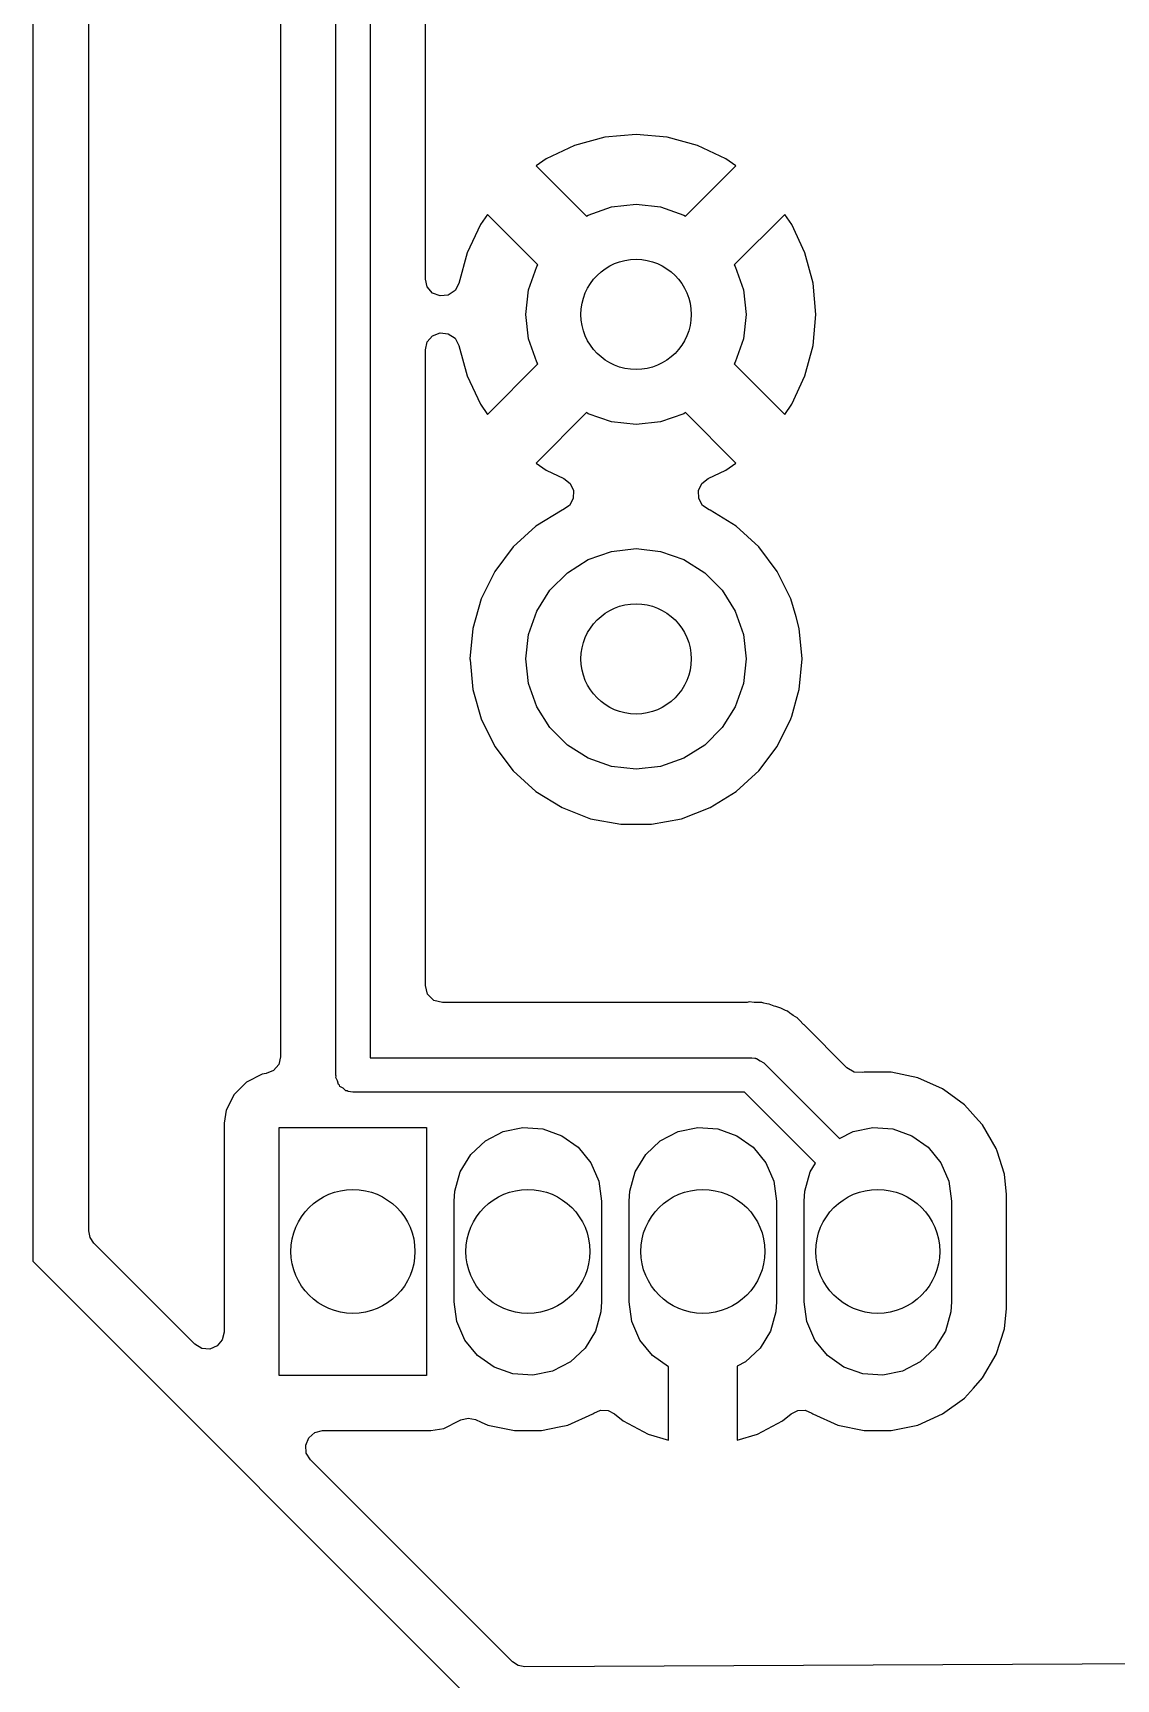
# Model space of a CAD drawing. Extents: x 0.79 to 7.48, y -4.92 to -0.79.
# Drawn here: x 1.566 to 1.8756, y -4.2954 to -3.8251 of the extents above; entities that cross this region are included whole.
import ezdxf

# ---------------------------------------------------------------- set-up
doc = ezdxf.new("R2010")
doc.units = 0
doc.header["$MEASUREMENT"] = 0
doc.layers.add('BLACK', color=7, linetype='CONTINUOUS')

msp = doc.modelspace()

# ---------------------------------------------------------------- linework, layer by layer
at = {"layer": 'BLACK', "linetype": 'CONTINUOUS'}
for p, q in [((1.566, -2.88972), (1.566, -4.176)), ((1.58196, -4.16737), (1.58196, -3.24961)), ((1.63679, -3.41428), (1.63679, -4.1176)), ((1.65256, -4.12283), (1.65256, -3.41713)), ((1.6624, -3.421), (1.6624, -4.11791)), ((1.67817, -3.86303), (1.67817, -3.50165)), ((1.72946, -3.85492), (1.72081, -3.85723)), ((1.73839, -3.85414), (1.72946, -3.85492)), ((1.74731, -3.85492), (1.73839, -3.85414)), ((1.75596, -3.85723), (1.74731, -3.85492)), ((1.7127, -3.86102), (1.70982, -3.86303)), ((1.72081, -3.85723), (1.7127, -3.86102)), ((1.76407, -3.86102), (1.75596, -3.85723)), ((1.76695, -3.86303), (1.76407, -3.86102)), ((1.67817, -3.89541), (1.67817, -3.86303)), ((1.70982, -3.86303), (1.72423, -3.87744)), ((1.70982, -3.86303), (1.70982, -3.86303)), ((1.75254, -3.87744), (1.76695, -3.86303)), ((1.76695, -3.86303), (1.76695, -3.86303)), ((1.72472, -3.87713), (1.73138, -3.87481)), ((1.73138, -3.87481), (1.73839, -3.87402)), ((1.73839, -3.87402), (1.74539, -3.87481)), ((1.74539, -3.87481), (1.75205, -3.87713)), ((1.69389, -3.87982), (1.69011, -3.88794)), ((1.6959, -3.87695), (1.69389, -3.87982)), ((1.71031, -3.89136), (1.6959, -3.87695)), ((1.6959, -3.87695), (1.6959, -3.87695)), ((1.72423, -3.87744), (1.72472, -3.87713)), ((1.75205, -3.87713), (1.75254, -3.87744)), ((1.78087, -3.87695), (1.76646, -3.89136)), ((1.78288, -3.87982), (1.78087, -3.87695)), ((1.78666, -3.88794), (1.78288, -3.87982)), ((1.69011, -3.88794), (1.68777, -3.89668)), ((1.78898, -3.89659), (1.78666, -3.88794)), ((1.70768, -3.8985), (1.71001, -3.89185)), ((1.71001, -3.89185), (1.71031, -3.89136)), ((1.76646, -3.89136), (1.76676, -3.89185)), ((1.76676, -3.89185), (1.76909, -3.8985)), ((1.67872, -3.89767), (1.67817, -3.89541)), ((1.68025, -3.89941), (1.67872, -3.89767)), ((1.68665, -3.89871), (1.68472, -3.9)), ((1.68777, -3.89668), (1.68665, -3.89871)), ((1.70689, -3.90551), (1.70768, -3.8985)), ((1.76909, -3.8985), (1.76988, -3.90551)), ((1.78976, -3.90551), (1.78898, -3.89659)), ((1.68241, -3.90025), (1.68025, -3.89941)), ((1.68472, -3.9), (1.68241, -3.90025)), ((1.70768, -3.91252), (1.70689, -3.90551)), ((1.76988, -3.90551), (1.76909, -3.91252)), ((1.78898, -3.91443), (1.78976, -3.90551)), ((1.67872, -3.91336), (1.68025, -3.91161)), ((1.68025, -3.91161), (1.68241, -3.91077)), ((1.68241, -3.91077), (1.68472, -3.91102)), ((1.68472, -3.91102), (1.68665, -3.91231)), ((1.68665, -3.91231), (1.68777, -3.91435)), ((1.71001, -3.91918), (1.70768, -3.91252)), ((1.76909, -3.91252), (1.76676, -3.91918)), ((1.67817, -3.91561), (1.67872, -3.91336)), ((1.67817, -4.00394), (1.67817, -3.91561)), ((1.68777, -3.91435), (1.69011, -3.92308)), ((1.78666, -3.92308), (1.78898, -3.91443)), ((1.6959, -3.93407), (1.71031, -3.91966)), ((1.71031, -3.91966), (1.71001, -3.91918)), ((1.76676, -3.91918), (1.76646, -3.91966)), ((1.76646, -3.91966), (1.78087, -3.93407)), ((1.69011, -3.92308), (1.69389, -3.9312)), ((1.78288, -3.9312), (1.78666, -3.92308)), ((1.69389, -3.9312), (1.6959, -3.93407)), ((1.78087, -3.93407), (1.78288, -3.9312)), ((1.6959, -3.93407), (1.6959, -3.93407)), ((1.72423, -3.93358), (1.70982, -3.94799)), ((1.72472, -3.93389), (1.72423, -3.93358)), ((1.73138, -3.93622), (1.72472, -3.93389)), ((1.73839, -3.93701), (1.73138, -3.93622)), ((1.74539, -3.93622), (1.73839, -3.93701)), ((1.75205, -3.93389), (1.74539, -3.93622)), ((1.75254, -3.93358), (1.75205, -3.93389)), ((1.76695, -3.94799), (1.75254, -3.93358)), ((1.70982, -3.94799), (1.70982, -3.94799)), ((1.70982, -3.94799), (1.7127, -3.95001)), ((1.7127, -3.95001), (1.71778, -3.95237)), ((1.75899, -3.95237), (1.76407, -3.95001)), ((1.76407, -3.95001), (1.76695, -3.94799)), ((1.71778, -3.95237), (1.71955, -3.95378)), ((1.71955, -3.95378), (1.7205, -3.95583)), ((1.75627, -3.95583), (1.75722, -3.95378)), ((1.75722, -3.95378), (1.75899, -3.95237)), ((1.71934, -3.96007), (1.71748, -3.96135)), ((1.72042, -3.95809), (1.71934, -3.96007)), ((1.7205, -3.95583), (1.72042, -3.95809)), ((1.75635, -3.95809), (1.75627, -3.95583)), ((1.75743, -3.96007), (1.75635, -3.95809)), ((1.75929, -3.96135), (1.75743, -3.96007)), ((1.71723, -3.96145), (1.70978, -3.96606)), ((1.71748, -3.96135), (1.71723, -3.96145)), ((1.75954, -3.96145), (1.75929, -3.96135)), ((1.76699, -3.96606), (1.75954, -3.96145)), ((1.70978, -3.96606), (1.70331, -3.97196)), ((1.77346, -3.97196), (1.76699, -3.96606)), ((1.70331, -3.97196), (1.69803, -3.97895)), ((1.72472, -3.97556), (1.73138, -3.97323)), ((1.73138, -3.97323), (1.73839, -3.97244)), ((1.73839, -3.97244), (1.74539, -3.97323)), ((1.74539, -3.97323), (1.75205, -3.97556)), ((1.77874, -3.97895), (1.77346, -3.97196)), ((1.71875, -3.97931), (1.72472, -3.97556)), ((1.75205, -3.97556), (1.75802, -3.97931)), ((1.69803, -3.97895), (1.69412, -3.98679)), ((1.71376, -3.9843), (1.71875, -3.97931)), ((1.75802, -3.97931), (1.76301, -3.9843)), ((1.78265, -3.98679), (1.77874, -3.97895)), ((1.69412, -3.98679), (1.69173, -3.99522)), ((1.71001, -3.99027), (1.71376, -3.9843)), ((1.76301, -3.9843), (1.76676, -3.99027)), ((1.78412, -3.99195), (1.78265, -3.98679)), ((1.70768, -3.99693), (1.71001, -3.99027)), ((1.76676, -3.99027), (1.76909, -3.99693)), ((1.78504, -3.99522), (1.78412, -3.99195)), ((1.69173, -3.99522), (1.69092, -4.00394)), ((1.69173, -3.99522), (1.69173, -3.99522)), ((1.69173, -3.99522), (1.69173, -3.99522)), ((1.70689, -4.00394), (1.70768, -3.99693)), ((1.76909, -3.99693), (1.76988, -4.00394)), ((1.78585, -4.00394), (1.78504, -3.99522)), ((1.67817, -4.08583), (1.67817, -4.00394)), ((1.69092, -4.00394), (1.69095, -4.00422)), ((1.69095, -4.00422), (1.69173, -4.01266)), ((1.70768, -4.01095), (1.70689, -4.00394)), ((1.76988, -4.00394), (1.76909, -4.01095)), ((1.78504, -4.01266), (1.78585, -4.00394)), ((1.71001, -4.0176), (1.70768, -4.01095)), ((1.76909, -4.01095), (1.76676, -4.0176)), ((1.69173, -4.01266), (1.69412, -4.02108)), ((1.78287, -4.0203), (1.78477, -4.01362)), ((1.78477, -4.01362), (1.78504, -4.01266)), ((1.69412, -4.02108), (1.69803, -4.02892)), ((1.71376, -4.02357), (1.71001, -4.0176)), ((1.76676, -4.0176), (1.76301, -4.02357)), ((1.77874, -4.02892), (1.78265, -4.02108)), ((1.78265, -4.02108), (1.78287, -4.0203)), ((1.71875, -4.02856), (1.71376, -4.02357)), ((1.76301, -4.02357), (1.75802, -4.02856)), ((1.69803, -4.02892), (1.70331, -4.03591)), ((1.72472, -4.03231), (1.71875, -4.02856)), ((1.75802, -4.02856), (1.75205, -4.03231)), ((1.77346, -4.03591), (1.77874, -4.02892)), ((1.73138, -4.03464), (1.72472, -4.03231)), ((1.73839, -4.03543), (1.73138, -4.03464)), ((1.74539, -4.03464), (1.73839, -4.03543)), ((1.75205, -4.03231), (1.74539, -4.03464)), ((1.70331, -4.03591), (1.70978, -4.04182)), ((1.76699, -4.04182), (1.77257, -4.03673)), ((1.77257, -4.03673), (1.77346, -4.03591)), ((1.77346, -4.03591), (1.77346, -4.03591)), ((1.70978, -4.04182), (1.71723, -4.04643)), ((1.75954, -4.04643), (1.76699, -4.04182)), ((1.71723, -4.04643), (1.71723, -4.04643)), ((1.71723, -4.04643), (1.71723, -4.04643)), ((1.71723, -4.04643), (1.7254, -4.04959)), ((1.75138, -4.04959), (1.75954, -4.04643)), ((1.7254, -4.04959), (1.73401, -4.0512)), ((1.73401, -4.0512), (1.74277, -4.0512)), ((1.74277, -4.0512), (1.75138, -4.04959)), ((1.74277, -4.0512), (1.74277, -4.0512)), ((1.67817, -4.09726), (1.67817, -4.08583)), ((1.67882, -4.0997), (1.67817, -4.09726)), ((1.68061, -4.10149), (1.67882, -4.0997)), ((1.68305, -4.10215), (1.68061, -4.10149)), ((1.76927, -4.10215), (1.68305, -4.10215)), ((1.7701, -4.10207), (1.76927, -4.10215)), ((1.77015, -4.10207), (1.7701, -4.10207)), ((1.77074, -4.10196), (1.77015, -4.10207)), ((1.77213, -4.10211), (1.77074, -4.10196)), ((1.77227, -4.10212), (1.77213, -4.10211)), ((1.77277, -4.10215), (1.77227, -4.10212)), ((1.7743, -4.10215), (1.77277, -4.10215)), ((1.77493, -4.10232), (1.7743, -4.10215)), ((1.77575, -4.10248), (1.77493, -4.10232)), ((1.7764, -4.10254), (1.77575, -4.10248)), ((1.77783, -4.10311), (1.7764, -4.10254)), ((1.7783, -4.10327), (1.77783, -4.10311)), ((1.77978, -4.10368), (1.7783, -4.10327)), ((1.78034, -4.10402), (1.77978, -4.10368)), ((1.78108, -4.10439), (1.78034, -4.10402)), ((1.78169, -4.10463), (1.78108, -4.10439)), ((1.78236, -4.10514), (1.78169, -4.10463)), ((1.78169, -4.10463), (1.78169, -4.10463)), ((1.78291, -4.10556), (1.78236, -4.10514)), ((1.78333, -4.10584), (1.78291, -4.10556)), ((1.78464, -4.10663), (1.78333, -4.10584)), ((1.78464, -4.10664), (1.78464, -4.10663)), ((1.78513, -4.10716), (1.78464, -4.10664)), ((1.78464, -4.10664), (1.78464, -4.10664)), ((1.78628, -4.10839), (1.78513, -4.10716)), ((1.7864, -4.10851), (1.78628, -4.10839)), ((1.79868, -4.1208), (1.7864, -4.10851)), ((1.63626, -4.11982), (1.63478, -4.12155)), ((1.63679, -4.1176), (1.63626, -4.11982)), ((1.6624, -4.11791), (1.77146, -4.11791)), ((1.77146, -4.11791), (1.77233, -4.11804)), ((1.77233, -4.11804), (1.7725, -4.11803)), ((1.7725, -4.11803), (1.7726, -4.11808)), ((1.7726, -4.11808), (1.77284, -4.11811)), ((1.77284, -4.11811), (1.77387, -4.11877)), ((1.77387, -4.11877), (1.77494, -4.11935)), ((1.77494, -4.11935), (1.79658, -4.141)), ((1.63148, -4.12261), (1.62703, -4.12488)), ((1.63267, -4.12242), (1.63148, -4.12261)), ((1.63148, -4.12261), (1.63148, -4.12261)), ((1.63148, -4.12261), (1.63148, -4.12261)), ((1.63478, -4.12155), (1.63267, -4.12242)), ((1.65266, -4.12318), (1.65256, -4.12283)), ((1.65261, -4.12353), (1.65266, -4.12318)), ((1.65304, -4.12449), (1.65261, -4.12353)), ((1.65334, -4.1255), (1.65304, -4.12449)), ((1.80075, -4.12203), (1.79868, -4.1208)), ((1.80315, -4.12213), (1.80075, -4.12203)), ((1.80361, -4.12203), (1.80315, -4.12213)), ((1.81135, -4.12203), (1.80361, -4.12203)), ((1.80361, -4.12203), (1.80361, -4.12203)), ((1.81892, -4.12364), (1.81135, -4.12203)), ((1.81135, -4.12203), (1.81135, -4.12203)), ((1.826, -4.12679), (1.81892, -4.12364)), ((1.6235, -4.12841), (1.62123, -4.13286)), ((1.62703, -4.12488), (1.6235, -4.12841)), ((1.65361, -4.12573), (1.65334, -4.1255)), ((1.65376, -4.12606), (1.65361, -4.12573)), ((1.65464, -4.12662), (1.65376, -4.12606)), ((1.65544, -4.12731), (1.65464, -4.12662)), ((1.65579, -4.12736), (1.65544, -4.12731)), ((1.65609, -4.12756), (1.65579, -4.12736)), ((1.65748, -4.12776), (1.65609, -4.12756)), ((1.76942, -4.12776), (1.65748, -4.12776)), ((1.78966, -4.148), (1.76942, -4.12776)), ((1.82727, -4.12771), (1.826, -4.12679)), ((1.83226, -4.13134), (1.82727, -4.12771)), ((1.62123, -4.13286), (1.62065, -4.13655)), ((1.8363, -4.13583), (1.83226, -4.13134)), ((1.62065, -4.13655), (1.62065, -4.19629)), ((1.63642, -4.20866), (1.63642, -4.1378)), ((1.63642, -4.1378), (1.67854, -4.1378)), ((1.67854, -4.1378), (1.67854, -4.20866)), ((1.70043, -4.13901), (1.70604, -4.13784)), ((1.70604, -4.13784), (1.71177, -4.13824)), ((1.71177, -4.13824), (1.71717, -4.14016)), ((1.75043, -4.13901), (1.75604, -4.13784)), ((1.75604, -4.13784), (1.76177, -4.13824)), ((1.76177, -4.13824), (1.76717, -4.14016)), ((1.80043, -4.13901), (1.80604, -4.13784)), ((1.80604, -4.13784), (1.81177, -4.13824)), ((1.81177, -4.13824), (1.81717, -4.14016)), ((1.83744, -4.13709), (1.8363, -4.13583)), ((1.84131, -4.1438), (1.83744, -4.13709)), ((1.69114, -4.14557), (1.69533, -4.14165)), ((1.69533, -4.14165), (1.70043, -4.13901)), ((1.71717, -4.14016), (1.72186, -4.14346)), ((1.72186, -4.14346), (1.72548, -4.14791)), ((1.74114, -4.14557), (1.74533, -4.14165)), ((1.74533, -4.14165), (1.75043, -4.13901)), ((1.76717, -4.14016), (1.77186, -4.14346)), ((1.77186, -4.14346), (1.77548, -4.14791)), ((1.79658, -4.141), (1.80043, -4.13901)), ((1.81717, -4.14016), (1.82186, -4.14346)), ((1.82186, -4.14346), (1.82548, -4.14791)), ((1.68816, -4.15047), (1.69114, -4.14557)), ((1.72548, -4.14791), (1.72776, -4.15318)), ((1.73816, -4.15047), (1.74114, -4.14557)), ((1.77548, -4.14791), (1.77776, -4.15318)), ((1.78816, -4.15047), (1.78966, -4.148)), ((1.82548, -4.14791), (1.82776, -4.15318)), ((1.84157, -4.14458), (1.84131, -4.1438)), ((1.8437, -4.15116), (1.84157, -4.14458)), ((1.68661, -4.15599), (1.68816, -4.15047)), ((1.73661, -4.15599), (1.73816, -4.15047)), ((1.78661, -4.15599), (1.78816, -4.15047)), ((1.84431, -4.15693), (1.8437, -4.15116)), ((1.68642, -4.15886), (1.68661, -4.15599)), ((1.72776, -4.15318), (1.72854, -4.15886)), ((1.73642, -4.15886), (1.73661, -4.15599)), ((1.77776, -4.15318), (1.77854, -4.15886)), ((1.78642, -4.15886), (1.78661, -4.15599)), ((1.82776, -4.15318), (1.82854, -4.15886)), ((1.84431, -4.18953), (1.84431, -4.15693)), ((1.68642, -4.1876), (1.68642, -4.15886)), ((1.72854, -4.15886), (1.72854, -4.1876)), ((1.73642, -4.1876), (1.73642, -4.15886)), ((1.77854, -4.15886), (1.77854, -4.1876)), ((1.78642, -4.1876), (1.78642, -4.15886)), ((1.82854, -4.15886), (1.82854, -4.1876)), ((1.58234, -4.16923), (1.58196, -4.16737)), ((1.58339, -4.17082), (1.58234, -4.16923)), ((1.61232, -4.19974), (1.58339, -4.17082)), ((1.566, -4.176), (1.69795, -4.30795)), ((1.6872, -4.19328), (1.68642, -4.1876)), ((1.72835, -4.19047), (1.7268, -4.19599)), ((1.72854, -4.1876), (1.72835, -4.19047)), ((1.7372, -4.19328), (1.73642, -4.1876)), ((1.77835, -4.19047), (1.7768, -4.19599)), ((1.77854, -4.1876), (1.77835, -4.19047)), ((1.7872, -4.19328), (1.78642, -4.1876)), ((1.82835, -4.19047), (1.8268, -4.19599)), ((1.82854, -4.1876), (1.82835, -4.19047)), ((1.8437, -4.1953), (1.84431, -4.18953)), ((1.68948, -4.19854), (1.6872, -4.19328)), ((1.73948, -4.19854), (1.7372, -4.19328)), ((1.78948, -4.19854), (1.7872, -4.19328)), ((1.61426, -4.20093), (1.61232, -4.19974)), ((1.62012, -4.1985), (1.61864, -4.20024)), ((1.62065, -4.19629), (1.62012, -4.1985)), ((1.6931, -4.20299), (1.68948, -4.19854)), ((1.7268, -4.19599), (1.72382, -4.20089)), ((1.7431, -4.20299), (1.73948, -4.19854)), ((1.7768, -4.19599), (1.77382, -4.20089)), ((1.7931, -4.20299), (1.78948, -4.19854)), ((1.8268, -4.19599), (1.82382, -4.20089)), ((1.84131, -4.20266), (1.8437, -4.1953)), ((1.61653, -4.20111), (1.61426, -4.20093)), ((1.61864, -4.20024), (1.61653, -4.20111)), ((1.69779, -4.2063), (1.6931, -4.20299)), ((1.72382, -4.20089), (1.71963, -4.20481)), ((1.74764, -4.20619), (1.7431, -4.20299)), ((1.77382, -4.20089), (1.76963, -4.20481)), ((1.79779, -4.2063), (1.7931, -4.20299)), ((1.82382, -4.20089), (1.81963, -4.20481)), ((1.83744, -4.20937), (1.84131, -4.20266)), ((1.67854, -4.20866), (1.63642, -4.20866)), ((1.70319, -4.20822), (1.69779, -4.2063)), ((1.70892, -4.20861), (1.70319, -4.20822)), ((1.71453, -4.20745), (1.70892, -4.20861)), ((1.71963, -4.20481), (1.71453, -4.20745)), ((1.74764, -4.22719), (1.74764, -4.20619)), ((1.76963, -4.20481), (1.76732, -4.206)), ((1.76732, -4.206), (1.76732, -4.22719)), ((1.80319, -4.20822), (1.79779, -4.2063)), ((1.80892, -4.20861), (1.80319, -4.20822)), ((1.81453, -4.20745), (1.80892, -4.20861)), ((1.81963, -4.20481), (1.81453, -4.20745)), ((1.83226, -4.21512), (1.83482, -4.21227)), ((1.83482, -4.21227), (1.83744, -4.20937)), ((1.7263, -4.21945), (1.72825, -4.2186)), ((1.72825, -4.2186), (1.73038, -4.21866)), ((1.73038, -4.21866), (1.73227, -4.21962)), ((1.78269, -4.21962), (1.78459, -4.21867)), ((1.78459, -4.21867), (1.78671, -4.2186)), ((1.78671, -4.2186), (1.78866, -4.21945)), ((1.826, -4.21967), (1.83226, -4.21512)), ((1.68348, -4.22384), (1.68793, -4.22158)), ((1.68793, -4.22158), (1.68833, -4.22137)), ((1.68793, -4.22158), (1.68793, -4.22158)), ((1.68833, -4.22137), (1.69042, -4.22084)), ((1.69042, -4.22084), (1.69253, -4.22126)), ((1.69253, -4.22126), (1.69414, -4.22197)), ((1.69414, -4.22197), (1.69604, -4.22282)), ((1.69604, -4.22282), (1.70361, -4.22443)), ((1.71135, -4.22443), (1.7164, -4.22336)), ((1.7164, -4.22336), (1.71892, -4.22282)), ((1.71892, -4.22282), (1.726, -4.21967)), ((1.726, -4.21967), (1.7263, -4.21945)), ((1.73227, -4.21962), (1.73473, -4.22164)), ((1.73473, -4.22164), (1.74181, -4.22543)), ((1.77315, -4.22543), (1.78023, -4.22164)), ((1.78023, -4.22164), (1.78269, -4.21962)), ((1.78866, -4.21945), (1.78896, -4.21967)), ((1.78896, -4.21967), (1.79604, -4.22282)), ((1.79604, -4.22282), (1.80361, -4.22443)), ((1.81135, -4.22443), (1.81892, -4.22282)), ((1.81892, -4.22282), (1.826, -4.21967)), ((1.81892, -4.22282), (1.81892, -4.22282)), ((1.81892, -4.22282), (1.81892, -4.22282)), ((1.826, -4.21967), (1.826, -4.21967)), ((1.826, -4.21967), (1.826, -4.21967)), ((1.64397, -4.22855), (1.64484, -4.22644)), ((1.64484, -4.22644), (1.64658, -4.22496)), ((1.64658, -4.22496), (1.64879, -4.22443)), ((1.64879, -4.22443), (1.67978, -4.22443)), ((1.67978, -4.22443), (1.68348, -4.22384)), ((1.67978, -4.22443), (1.67978, -4.22443)), ((1.70361, -4.22443), (1.70361, -4.22443)), ((1.70361, -4.22443), (1.71135, -4.22443)), ((1.71135, -4.22443), (1.71135, -4.22443)), ((1.74181, -4.22543), (1.74764, -4.22719)), ((1.74764, -4.22719), (1.74764, -4.22719)), ((1.76732, -4.22719), (1.77315, -4.22543)), ((1.76732, -4.22719), (1.76732, -4.22719)), ((1.80361, -4.22443), (1.80361, -4.22443)), ((1.80361, -4.22443), (1.81135, -4.22443)), ((1.81135, -4.22443), (1.81135, -4.22443)), ((1.64415, -4.23082), (1.64397, -4.22855)), ((1.64534, -4.23276), (1.64415, -4.23082)), ((1.70308, -4.29051), (1.64534, -4.23276)), ((3.47486, -4.28291), (1.70656, -4.29194)), ((1.70468, -4.29157), (1.70308, -4.29051)), ((1.70656, -4.29194), (1.70468, -4.29157))]:
    msp.add_line(p, q, dxfattribs=at)
at = {"layer": 'BLACK'}
for centre, radius in [((1.73839, -3.90551), 0.015748), ((1.73839, -4.00394), 0.015748), ((1.65748, -4.17323), 0.017716), ((1.70748, -4.17323), 0.017716), ((1.75748, -4.17323), 0.017716), ((1.80748, -4.17323), 0.017716)]:
    msp.add_circle(centre, radius, dxfattribs=at)

doc.saveas('drawing.dxf')
